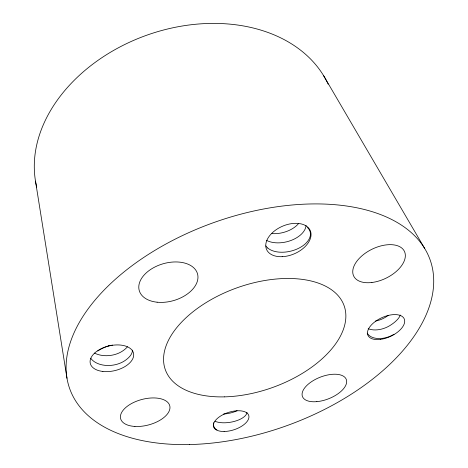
<?xml version="1.0" encoding="UTF-8"?>
<svg xmlns="http://www.w3.org/2000/svg" width="468" height="468" viewBox="0 0 468 468"><rect width="100%" height="100%" fill="white"/><g stroke="black" fill="none" stroke-linecap="round" stroke-linejoin="round"><path stroke-width="0.7" d="M323.675 75.787L424.523 248.21M35.498 181.145L67 378.284M36.715 187.13A154.99 115.222 -19.7 0 1 147.274 35.024A154.99 115.222 -19.7 0 1 328.162 84.158M400.304 315.063A19.545 7.798 -26.7 0 1 389.686 325.71A19.492 12.507 -22 0 1 368.199 328.694M388.311 315.35A19.375 7.915 -26.8 0 1 385.445 317.263A19.317 12.542 -22.1 0 1 375.552 321.03M393.998 334.298A19.674 12.472 -21.9 0 1 367.234 333.122M247.016 412.472A18.153 7.962 -9.4 0 1 234.521 421.358A18.153 7.962 -9.4 0 1 215.028 421.288M216.965 429.899A18.287 9.933 -27.1 0 1 213.788 422.674M237.112 410.699A18 8.055 -9.4 0 1 223.616 414.016M90.745 358.272A21.75 14.584 -7.3 0 0 124.675 360.793A21.938 10.314 -18.2 0 0 132.374 350.128M94.559 353.112A21.54 14.607 -7.1 0 0 122.528 351.058A21.715 10.425 -18.1 0 0 127.454 346.811M112.478 345.062A21.335 14.631 -6.9 0 1 108.634 345.834M97.783 351A21.938 10.314 -18.2 0 1 108.781 345.829M298.555 223.575A22.967 14.122 -13.5 0 1 271.949 233.608M306.06 225.506A23.219 14.052 -13.5 0 1 291.032 240.458A23.219 14.052 -13.5 0 1 266.508 240.371M307.511 227.583A23.476 13.97 -13.5 0 1 299.105 248.063A23.476 13.97 -13.5 0 1 267.801 248.081M267.801 248.075A23.33 15.45 -33.9 0 1 265.871 245.905M224.476 396.864A94.951 52.919 -19.7 0 0 344.302 306.253A94.951 52.919 -19.7 0 0 195.349 309.945A94.951 52.919 -19.7 0 0 224.476 396.864M189.493 444.553A191.371 107.915 -19.7 0 0 430.449 260.828A191.371 107.915 -19.7 0 0 129.771 267.409A191.371 107.915 -19.7 0 0 189.493 444.553M157.113 302.205A30.315 19.141 -16.2 0 0 197.707 274.611A30.315 19.141 -16.2 0 0 150.298 269.703A30.315 19.141 -16.2 0 0 157.113 302.205M371.914 282.491A28.22 16.093 -26.1 0 0 404.533 251.603A28.22 16.093 -26.1 0 0 360.682 256.967A28.22 16.093 -26.1 0 0 371.914 282.491M316.865 401.643A23.523 11.577 -21.4 0 0 346.32 379.53A23.523 11.577 -21.4 0 0 309.933 382.824A23.523 11.577 -21.4 0 0 316.865 401.643M134.919 426.442A25.401 13.168 -14.8 0 0 169.855 406.218A25.401 13.168 -14.8 0 0 130.783 403.966A25.401 13.168 -14.8 0 0 134.919 426.442M224.102 431.49A18.498 9.108 -18 0 0 248.836 415.777A18.498 9.108 -18 0 0 220.486 416.099A18.498 9.108 -18 0 0 224.102 431.49M380.478 339.37A19.919 10.308 -24.5 0 0 404.264 318.942A19.919 10.308 -24.5 0 0 373.499 322.926A19.919 10.308 -24.5 0 0 380.478 339.37M282.204 256.68A23.798 15.005 -23.3 0 0 310.366 230.859A23.798 15.005 -23.3 0 0 272.633 232.508A23.798 15.005 -23.3 0 0 282.204 256.68M102.884 371.452A22.207 12.689 -13.3 0 0 133.596 353.638A22.207 12.689 -13.3 0 0 99.187 349.76A22.207 12.689 -13.3 0 0 102.884 371.452"/></g></svg>
